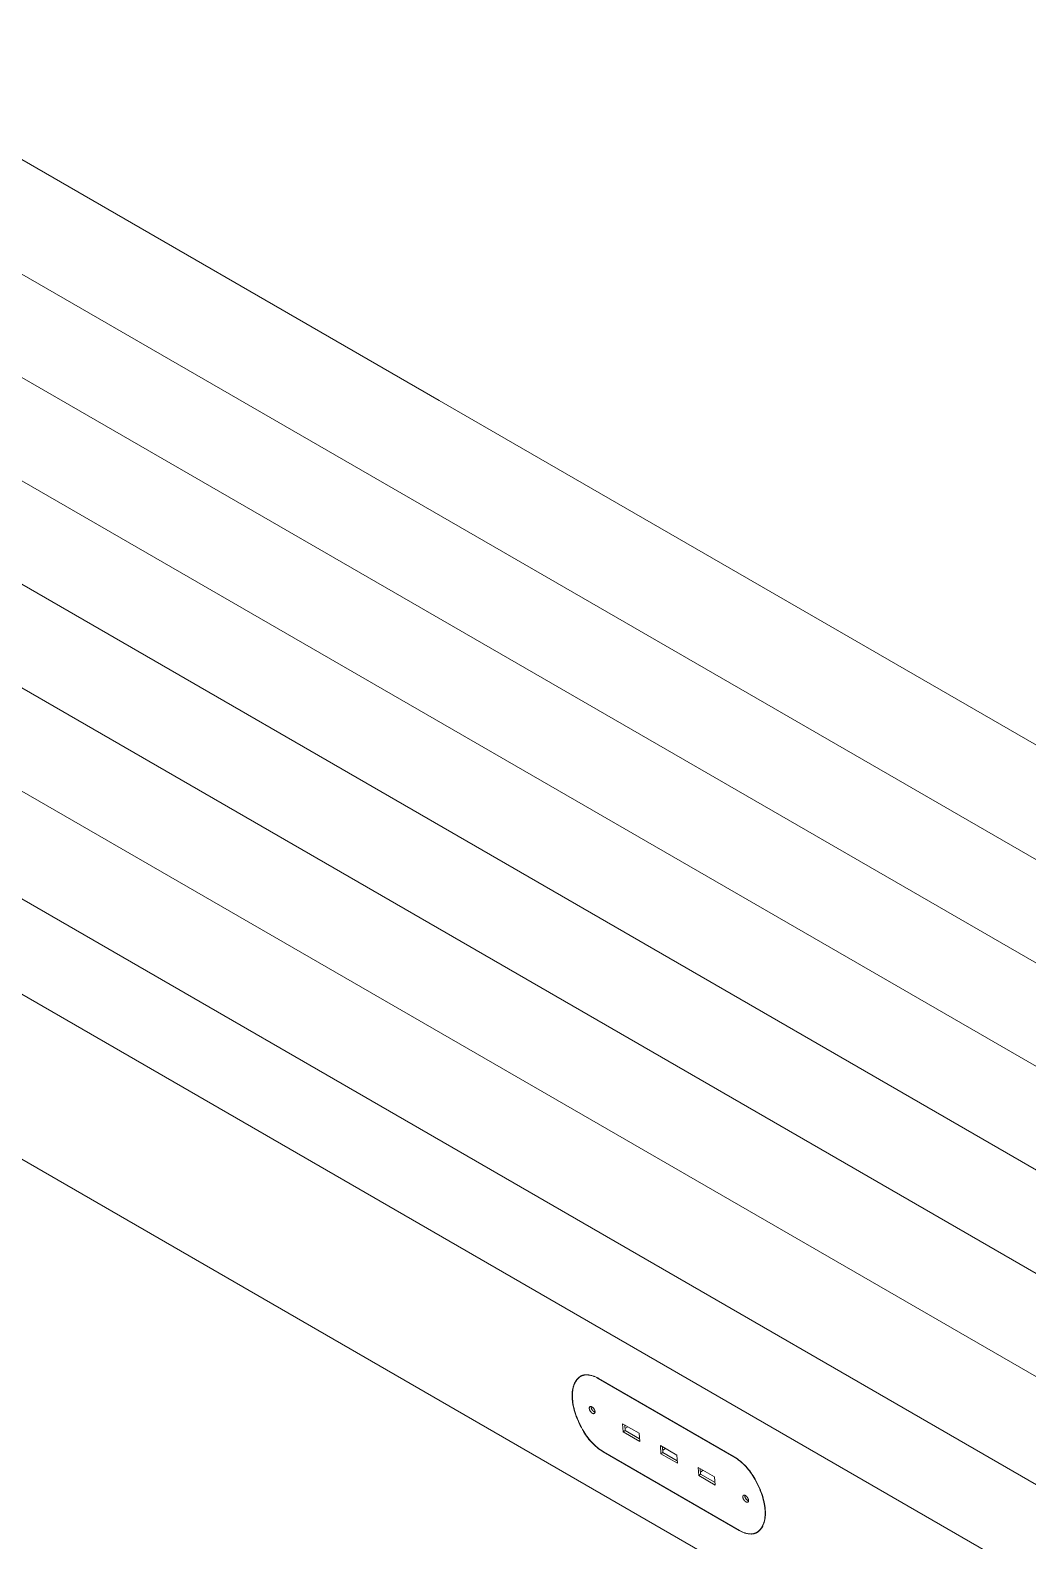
# Model space of a CAD drawing. Header units: inches. Extents: x -9 to 197, y 0 to 134.
# Drawn here: x 148.26 to 162.34, y 64.28 to 85.59 of the extents above; entities that cross this region are included whole.
import ezdxf

# ---------------------------------------------------------------- set-up
doc = ezdxf.new("R2010")
doc.units = ezdxf.units.IN
doc.layers.add('ZANO_R', color=7, linetype='Continuous', lineweight=0)

msp = doc.modelspace()

# ---------------------------------------------------------------- linework, layer by layer
at = {"layer": 'ZANO_R'}
for p, q in [((144.98511, 85.59398), (154.03444, 80.36934)), ((143.53067, 84.81472), (188.47765, 58.86457)), ((142.2671, 84.0852), (187.21408, 58.13505)), ((142.19553, 82.66748), (185.95051, 57.40553)), ((138.47639, 81.89663), (183.42337, 55.94648)), ((141.04202, 81.87441), (184.68694, 56.676)), ((137.21283, 81.16711), (182.1598, 55.21696)), ((135.94726, 80.37621), (180.90662, 54.41891)), ((178.2859, 66.36775), (154.03444, 80.36934)), ((134.73189, 79.73347), (179.83713, 53.69195)), ((177.82866, 52.52393), (136.91272, 76.14676)), ((155.94513, 66.50635), (155.94298, 66.50194)), ((155.94734, 66.51067), (155.94513, 66.50635)), ((155.94722, 66.50193), (155.9494, 66.50641)), ((155.9496, 66.51493), (155.94734, 66.51067)), ((155.9494, 66.50641), (155.95165, 66.51081)), ((155.95192, 66.5191), (155.9496, 66.51493)), ((155.95165, 66.51081), (155.95395, 66.51514)), ((155.95429, 66.52319), (155.95192, 66.5191)), ((155.95395, 66.51514), (155.95632, 66.5194)), ((155.95672, 66.5272), (155.95429, 66.52319)), ((155.95632, 66.5194), (155.95875, 66.52359)), ((155.95919, 66.53114), (155.95672, 66.5272)), ((155.95875, 66.52359), (155.96125, 66.5277)), ((155.96172, 66.53499), (155.95919, 66.53114)), ((155.96125, 66.5277), (155.9638, 66.53173)), ((155.9643, 66.53877), (155.96172, 66.53499)), ((155.9638, 66.53173), (155.96641, 66.53569)), ((155.96692, 66.54247), (155.9643, 66.53877)), ((155.96641, 66.53569), (155.96908, 66.53958)), ((155.9696, 66.54608), (155.96692, 66.54247)), ((155.96908, 66.53958), (155.9718, 66.54339)), ((155.97232, 66.54962), (155.9696, 66.54608)), ((155.9718, 66.54339), (155.97459, 66.54712)), ((155.97509, 66.55308), (155.97232, 66.54962)), ((155.97459, 66.54712), (155.97743, 66.55077)), ((155.9779, 66.55646), (155.97509, 66.55308)), ((155.97743, 66.55077), (155.98033, 66.55435)), ((155.98076, 66.55976), (155.9779, 66.55646)), ((155.98033, 66.55435), (155.98328, 66.55785)), ((155.98366, 66.56298), (155.98076, 66.55976)), ((155.98328, 66.55785), (155.98628, 66.56126)), ((155.9866, 66.56613), (155.98366, 66.56298)), ((155.98628, 66.56126), (155.98934, 66.5646)), ((155.98959, 66.56919), (155.9866, 66.56613)), ((155.98934, 66.5646), (155.99245, 66.56787)), ((155.99261, 66.57218), (155.98959, 66.56919)), ((155.99245, 66.56787), (155.99562, 66.57105)), ((155.99567, 66.57509), (155.99261, 66.57218)), ((155.99562, 66.57105), (155.99883, 66.57415)), ((155.99877, 66.57792), (155.99567, 66.57509)), ((156.00191, 66.58067), (155.99877, 66.57792)), ((155.99883, 66.57415), (156.00209, 66.57717)), ((156.00509, 66.58335), (156.00191, 66.58067)), ((156.00209, 66.57717), (156.00541, 66.58011)), ((156.00829, 66.58595), (156.00509, 66.58335)), ((156.00541, 66.58011), (156.00877, 66.58297)), ((156.01154, 66.58848), (156.00829, 66.58595)), ((156.00877, 66.58297), (156.01218, 66.58575)), ((156.01481, 66.59092), (156.01154, 66.58848)), ((156.01218, 66.58575), (156.01563, 66.58845)), ((156.01916, 66.59391), (156.01481, 66.59092)), ((156.01563, 66.58845), (156.01913, 66.59107)), ((156.01913, 66.59107), (156.02358, 66.59414)), ((156.02361, 66.59674), (156.01916, 66.59391)), ((156.02358, 66.59414), (156.02813, 66.59704)), ((156.02815, 66.59943), (156.02361, 66.59674)), ((156.02774, 66.59698), (156.04236, 66.60676)), ((156.02813, 66.59704), (156.03278, 66.59979)), ((156.03277, 66.60196), (156.02815, 66.59943)), ((156.03748, 66.60434), (156.03277, 66.60196)), ((156.03278, 66.59979), (156.03752, 66.60238)), ((156.04226, 66.60657), (156.03748, 66.60434)), ((156.03752, 66.60238), (156.04234, 66.60481)), ((156.04711, 66.60863), (156.04226, 66.60657)), ((156.04234, 66.60481), (156.04725, 66.60706)), ((156.05203, 66.61053), (156.04711, 66.60863)), ((156.04725, 66.60706), (156.05223, 66.60915)), ((156.05701, 66.61227), (156.05203, 66.61053)), ((156.05223, 66.60915), (156.05728, 66.61106)), ((156.06204, 66.61384), (156.05701, 66.61227)), ((156.05728, 66.61106), (156.06239, 66.6128)), ((156.06713, 66.61525), (156.06204, 66.61384)), ((156.06239, 66.6128), (156.06756, 66.61436)), ((156.07225, 66.61648), (156.06713, 66.61525)), ((156.06756, 66.61436), (156.07278, 66.61574)), ((156.07742, 66.61755), (156.07225, 66.61648)), ((156.07278, 66.61574), (156.07805, 66.61694)), ((156.08261, 66.61844), (156.07742, 66.61755)), ((156.07805, 66.61694), (156.08335, 66.61795)), ((156.08784, 66.61916), (156.08261, 66.61844)), ((156.08335, 66.61795), (156.08869, 66.61879)), ((156.09308, 66.61971), (156.08784, 66.61916)), ((156.08869, 66.61879), (156.09405, 66.61944)), ((156.09834, 66.62008), (156.09308, 66.61971)), ((156.09405, 66.61944), (156.09943, 66.6199)), ((156.10361, 66.62028), (156.09834, 66.62008)), ((156.09943, 66.6199), (156.10482, 66.62018)), ((156.10888, 66.62031), (156.10361, 66.62028)), ((156.10888, 66.62036), (156.12015, 66.61997)), ((156.1201, 66.61973), (156.10913, 66.62031)), ((156.13105, 66.6188), (156.1201, 66.61973)), ((156.12015, 66.61997), (156.13139, 66.6192)), ((156.14196, 66.6175), (156.13105, 66.6188)), ((156.13139, 66.6192), (156.1426, 66.61804)), ((156.15282, 66.61585), (156.14196, 66.6175)), ((156.1426, 66.61804), (156.15377, 66.61651)), ((156.16362, 66.61384), (156.15282, 66.61585)), ((156.15377, 66.61651), (156.16488, 66.61459)), ((156.17435, 66.61148), (156.16362, 66.61384)), ((156.16488, 66.61459), (156.17591, 66.61229)), ((156.18499, 66.60877), (156.17435, 66.61148)), ((156.17591, 66.61229), (156.18686, 66.60962)), ((156.19554, 66.60571), (156.18499, 66.60877)), ((156.18686, 66.60962), (156.19771, 66.60658)), ((156.20599, 66.6023), (156.19554, 66.60571)), ((156.19771, 66.60658), (156.20845, 66.60316)), ((156.21632, 66.59856), (156.20599, 66.6023)), ((156.20845, 66.60316), (156.21907, 66.59939)), ((156.22652, 66.59448), (156.21632, 66.59856)), ((156.21907, 66.59939), (156.22956, 66.59525)), ((156.23658, 66.59006), (156.22652, 66.59448)), ((156.22956, 66.59525), (156.23989, 66.59075)), ((156.24649, 66.58532), (156.23658, 66.59006)), ((156.23989, 66.59075), (156.25007, 66.58591)), ((156.25623, 66.58026), (156.24649, 66.58532)), ((156.25007, 66.58591), (156.26008, 66.58072)), ((156.26581, 66.57488), (156.25623, 66.58026)), ((156.26008, 66.58072), (156.2699, 66.57519)), ((156.27521, 66.56919), (156.26581, 66.57488)), ((156.2699, 66.57519), (156.27953, 66.56933)), ((158.19156, 65.46278), (156.27521, 66.56919)), ((156.27953, 66.56933), (158.19587, 65.46293)), ((155.90832, 66.33596), (155.90826, 66.32286)), ((155.90826, 66.32286), (155.90849, 66.30956)), ((155.90867, 66.34884), (155.90832, 66.33596)), ((155.90849, 66.30956), (155.90902, 66.29606)), ((155.90932, 66.3615), (155.90867, 66.34884)), ((155.90902, 66.29606), (155.90985, 66.28238)), ((155.91026, 66.37393), (155.90932, 66.3615)), ((155.91149, 66.38611), (155.91026, 66.37393)), ((155.913, 66.39804), (155.91149, 66.38611)), ((155.91259, 66.33311), (155.91286, 66.34543)), ((155.91259, 66.32065), (155.91259, 66.33311)), ((155.91286, 66.30806), (155.91259, 66.32065)), ((155.91286, 66.34543), (155.9134, 66.3576)), ((155.91339, 66.29535), (155.91286, 66.30806)), ((155.9148, 66.40971), (155.913, 66.39804)), ((155.91417, 66.28253), (155.91339, 66.29535)), ((155.9134, 66.3576), (155.9142, 66.36961)), ((155.9142, 66.36961), (155.91528, 66.38144)), ((155.91688, 66.42111), (155.9148, 66.40971)), ((155.91528, 66.38144), (155.91663, 66.39309)), ((155.91663, 66.39309), (155.91826, 66.40455)), ((155.91923, 66.43224), (155.91688, 66.42111)), ((155.91826, 66.40455), (155.92016, 66.4158)), ((155.92185, 66.44308), (155.91923, 66.43224)), ((155.92016, 66.4158), (155.92233, 66.42684)), ((155.92474, 66.45364), (155.92185, 66.44308)), ((155.92233, 66.42684), (155.92478, 66.43766)), ((155.92789, 66.4639), (155.92474, 66.45364)), ((155.92478, 66.43766), (155.9275, 66.44824)), ((155.9275, 66.44824), (155.93049, 66.45858)), ((155.9313, 66.47387), (155.92789, 66.4639)), ((155.93049, 66.45858), (155.93375, 66.46868)), ((155.93495, 66.48353), (155.9313, 66.47387)), ((155.93375, 66.46868), (155.93727, 66.47851)), ((155.93884, 66.49289), (155.93495, 66.48353)), ((155.93727, 66.47851), (155.94105, 66.48809)), ((155.94298, 66.50194), (155.93884, 66.49289)), ((155.94105, 66.48809), (155.9451, 66.49739)), ((155.9451, 66.49739), (155.94722, 66.50193)), ((155.90985, 66.28238), (155.91098, 66.26854)), ((155.91098, 66.26854), (155.9124, 66.25453)), ((155.9124, 66.25453), (155.91411, 66.24037)), ((155.91411, 66.24037), (155.91611, 66.22608)), ((155.91417, 66.28253), (155.91522, 66.26956)), ((155.91522, 66.26956), (155.91652, 66.2564)), ((155.91611, 66.22608), (155.9184, 66.21167)), ((155.91652, 66.2564), (155.9181, 66.24306)), ((155.9181, 66.24306), (155.91994, 66.22953)), ((155.9184, 66.21167), (155.92098, 66.19715)), ((155.91994, 66.22953), (155.92444, 66.20198)), ((155.92098, 66.19715), (155.92697, 66.16783)), ((155.92444, 66.20198), (155.93001, 66.17384)), ((155.92697, 66.16783), (155.93406, 66.13823)), ((155.93001, 66.17384), (155.93666, 66.14517)), ((155.93406, 66.13823), (155.9422, 66.10844)), ((155.93666, 66.14517), (155.94438, 66.11607)), ((155.9422, 66.10844), (155.95135, 66.07857)), ((155.94438, 66.11607), (155.95316, 66.08662)), ((155.95316, 66.08662), (155.96296, 66.05692)), ((156.15073, 66.14983), (156.15075, 66.1508)), ((156.15073, 66.14885), (156.15073, 66.14983)), ((156.15075, 66.14787), (156.15073, 66.14885)), ((156.15075, 66.1508), (156.15079, 66.15176)), ((156.15079, 66.14688), (156.15075, 66.14787)), ((156.15079, 66.15176), (156.15086, 66.15272)), ((156.15085, 66.14589), (156.15079, 66.14688)), ((156.15093, 66.14488), (156.15085, 66.14589)), ((156.15086, 66.15272), (156.15095, 66.15367)), ((156.15103, 66.14386), (156.15093, 66.14488)), ((156.15095, 66.15367), (156.15106, 66.1546)), ((156.15115, 66.14282), (156.15103, 66.14386)), ((156.15106, 66.1546), (156.15119, 66.15553)), ((156.1513, 66.14176), (156.15115, 66.14282)), ((156.15119, 66.15553), (156.15135, 66.15644)), ((156.15147, 66.14067), (156.1513, 66.14176)), ((156.15135, 66.15644), (156.15154, 66.15734)), ((156.15166, 66.13957), (156.15147, 66.14067)), ((156.15154, 66.15734), (156.15175, 66.15822)), ((156.15211, 66.13732), (156.15166, 66.13957)), ((156.15175, 66.15822), (156.15198, 66.15909)), ((156.15198, 66.15909), (156.15224, 66.15994)), ((156.15265, 66.135), (156.15211, 66.13732)), ((156.15224, 66.15994), (156.15253, 66.16077)), ((156.15253, 66.16077), (156.15268, 66.16118)), ((156.15329, 66.13262), (156.15265, 66.135)), ((156.15268, 66.16118), (156.15284, 66.16158)), ((156.15284, 66.16158), (156.153, 66.16198)), ((156.153, 66.16198), (156.15317, 66.16238)), ((156.15317, 66.16238), (156.15335, 66.16276)), ((156.15403, 66.13019), (156.15329, 66.13262)), ((156.15335, 66.16276), (156.15353, 66.16315)), ((156.15353, 66.16315), (156.15372, 66.16352)), ((156.15372, 66.16352), (156.15392, 66.1639)), ((156.15392, 66.1639), (156.15412, 66.16426)), ((156.15487, 66.12771), (156.15403, 66.13019)), ((156.15412, 66.16426), (156.15433, 66.16462)), ((156.15433, 66.16462), (156.15455, 66.16497)), ((156.15455, 66.16497), (156.15477, 66.16532)), ((156.15477, 66.16532), (156.155, 66.16566)), ((156.15581, 66.12519), (156.15487, 66.12771)), ((156.155, 66.16566), (156.15524, 66.16599)), ((156.15524, 66.16599), (156.15548, 66.16632)), ((156.15548, 66.16632), (156.15572, 66.16664)), ((156.15572, 66.16664), (156.15598, 66.16695)), ((156.15685, 66.12264), (156.15581, 66.12519)), ((156.15598, 66.16695), (156.15624, 66.16726)), ((156.15624, 66.16726), (156.1565, 66.16756)), ((156.1565, 66.16756), (156.15678, 66.16785)), ((156.15678, 66.16785), (156.15705, 66.16814)), ((156.15798, 66.12007), (156.15685, 66.12264)), ((156.15705, 66.16814), (156.15734, 66.16842)), ((156.15734, 66.16842), (156.15763, 66.16869)), ((156.15763, 66.16869), (156.15792, 66.16895)), ((156.15792, 66.16895), (156.15822, 66.16921)), ((156.15921, 66.11749), (156.15798, 66.12007)), ((156.15822, 66.16921), (156.15853, 66.16945)), ((156.15853, 66.16945), (156.15884, 66.16969)), ((156.15884, 66.16969), (156.15916, 66.16993)), ((156.15916, 66.16993), (156.15949, 66.17015)), ((156.16053, 66.11491), (156.15921, 66.11749)), ((156.15949, 66.17015), (156.15982, 66.17037)), ((156.15982, 66.17037), (156.16015, 66.17058)), ((156.16015, 66.17058), (156.16049, 66.17078)), ((156.16049, 66.17078), (156.16084, 66.17097)), ((156.16194, 66.11233), (156.16053, 66.11491)), ((156.16084, 66.17097), (156.16119, 66.17115)), ((156.16119, 66.17115), (156.16154, 66.17133)), ((156.16154, 66.17133), (156.1619, 66.1715)), ((156.1619, 66.1715), (156.16227, 66.17166)), ((156.16343, 66.10978), (156.16194, 66.11233)), ((156.16227, 66.17166), (156.16264, 66.17181)), ((156.16264, 66.17181), (156.16301, 66.17195)), ((156.16301, 66.17195), (156.16339, 66.17209)), ((156.16339, 66.17209), (156.16377, 66.17221)), ((156.165, 66.10726), (156.16343, 66.10978)), ((156.16377, 66.17221), (156.16416, 66.17233)), ((156.16416, 66.17233), (156.16455, 66.17244)), ((156.16455, 66.17244), (156.16495, 66.17254)), ((156.16495, 66.17254), (156.16535, 66.17263)), ((156.16664, 66.10478), (156.165, 66.10726)), ((156.16535, 66.17263), (156.16575, 66.17272)), ((156.16575, 66.17272), (156.16616, 66.17279)), ((156.16616, 66.17279), (156.16657, 66.17286)), ((156.16657, 66.17286), (156.16699, 66.17292)), ((156.16834, 66.10235), (156.16664, 66.10478)), ((156.16699, 66.17292), (156.1674, 66.17297)), ((156.1674, 66.17297), (156.16783, 66.17301)), ((156.16783, 66.17301), (156.16825, 66.17305)), ((156.16825, 66.17305), (156.16868, 66.17307)), ((156.1701, 66.09998), (156.16834, 66.10235)), ((156.16868, 66.17307), (156.16911, 66.17309)), ((156.16911, 66.17309), (156.16954, 66.1731)), ((156.16954, 66.1731), (156.16998, 66.1731)), ((156.16998, 66.1731), (156.17042, 66.1731)), ((156.17191, 66.09768), (156.1701, 66.09998)), ((156.17042, 66.1731), (156.17086, 66.17308)), ((156.17086, 66.17308), (156.1713, 66.17306)), ((156.1713, 66.17306), (156.17175, 66.17303)), ((156.17175, 66.17303), (156.17264, 66.17294)), ((156.17376, 66.09545), (156.17191, 66.09768)), ((156.17264, 66.17294), (156.17355, 66.17283)), ((156.17355, 66.17283), (156.17446, 66.17268)), ((156.17564, 66.09331), (156.17376, 66.09545)), ((156.17446, 66.17268), (156.17538, 66.17251)), ((156.17538, 66.17251), (156.1763, 66.1723)), ((156.17755, 66.09126), (156.17564, 66.09331)), ((156.1763, 66.1723), (156.17722, 66.17207)), ((156.17722, 66.17207), (156.17815, 66.17181)), ((156.17948, 66.08931), (156.17755, 66.09126)), ((156.17776, 66.16922), (156.17772, 66.1679)), ((156.17772, 66.1679), (156.17772, 66.16657)), ((156.17772, 66.16657), (156.17776, 66.16525)), ((156.17784, 66.17055), (156.17776, 66.16922)), ((156.17776, 66.16525), (156.17784, 66.16392)), ((156.17796, 66.17187), (156.17784, 66.17055)), ((156.17784, 66.16392), (156.17829, 66.16079)), ((156.17815, 66.17181), (156.17908, 66.17152)), ((156.17829, 66.16079), (156.17885, 66.15768)), ((156.17885, 66.15768), (156.17951, 66.15459)), ((156.17908, 66.17152), (156.18001, 66.17121)), ((156.18141, 66.08746), (156.17948, 66.08931)), ((156.17951, 66.15459), (156.18027, 66.15152)), ((156.18001, 66.17121), (156.18094, 66.17087)), ((156.18027, 66.15152), (156.18115, 66.14848)), ((156.18094, 66.17087), (156.18187, 66.1705)), ((156.18115, 66.14848), (156.18212, 66.14547)), ((156.18335, 66.08571), (156.18141, 66.08746)), ((156.18187, 66.1705), (156.18279, 66.17012)), ((156.18212, 66.14547), (156.1832, 66.1425)), ((156.18279, 66.17012), (156.18372, 66.16971)), ((156.1832, 66.1425), (156.18438, 66.13956)), ((156.18528, 66.08407), (156.18335, 66.08571)), ((156.18372, 66.16971), (156.18464, 66.16928)), ((156.18438, 66.13956), (156.18566, 66.13667)), ((156.18464, 66.16928), (156.18556, 66.16882)), ((156.18721, 66.08254), (156.18528, 66.08407)), ((156.18556, 66.16882), (156.18647, 66.16835)), ((156.18566, 66.13667), (156.18704, 66.13382)), ((156.18647, 66.16835), (156.18738, 66.16786)), ((156.18704, 66.13382), (156.18851, 66.13102)), ((156.18911, 66.08112), (156.18721, 66.08254)), ((156.18738, 66.16786), (156.18828, 66.16735)), ((156.18828, 66.16735), (156.19009, 66.16626)), ((156.18851, 66.13102), (156.19008, 66.12828)), ((156.19099, 66.07981), (156.18911, 66.08112)), ((156.19008, 66.12828), (156.19174, 66.12558)), ((156.19009, 66.16626), (156.19194, 66.16506)), ((156.19284, 66.07861), (156.19099, 66.07981)), ((156.19174, 66.12558), (156.19349, 66.12295)), ((156.19194, 66.16506), (156.19382, 66.16375)), ((156.19349, 66.12295), (156.19533, 66.12038)), ((156.19382, 66.16375), (156.19572, 66.16233)), ((156.19533, 66.12038), (156.19726, 66.11787)), ((156.19572, 66.16233), (156.19764, 66.1608)), ((156.19726, 66.11787), (156.19928, 66.11543)), ((156.19764, 66.1608), (156.19957, 66.15916)), ((156.19928, 66.11543), (156.20137, 66.11307)), ((156.19957, 66.15916), (156.20151, 66.15742)), ((156.20137, 66.11307), (156.20355, 66.11077)), ((156.20151, 66.15742), (156.20345, 66.15557)), ((156.20345, 66.15557), (156.20538, 66.15361)), ((156.20355, 66.11077), (156.2058, 66.10855)), ((156.20538, 66.15361), (156.20729, 66.15156)), ((156.2058, 66.10855), (156.20813, 66.10641)), ((156.20729, 66.15156), (156.20917, 66.14942)), ((156.20813, 66.10641), (156.21053, 66.10435)), ((156.20917, 66.14942), (156.21102, 66.1472)), ((156.21053, 66.10435), (156.213, 66.10237)), ((156.21102, 66.1472), (156.21283, 66.1449)), ((156.21283, 66.1449), (156.21459, 66.14253)), ((156.213, 66.10237), (156.21553, 66.10048)), ((156.21459, 66.14253), (156.21629, 66.1401)), ((156.21553, 66.10048), (156.21813, 66.09868)), ((156.21629, 66.1401), (156.21793, 66.13761)), ((156.21793, 66.13761), (156.2195, 66.13509)), ((156.21813, 66.09868), (156.22079, 66.09696)), ((156.2195, 66.13509), (156.22099, 66.13254)), ((156.22079, 66.09696), (156.2235, 66.09534)), ((156.22099, 66.13254), (156.22239, 66.12997)), ((156.22239, 66.12997), (156.22371, 66.12739)), ((156.2235, 66.09534), (156.22627, 66.09381)), ((156.22371, 66.12739), (156.22494, 66.12481)), ((156.22494, 66.12481), (156.22608, 66.12224)), ((156.22608, 66.12224), (156.22711, 66.11969)), ((156.22627, 66.09381), (156.22909, 66.09238)), ((156.22711, 66.11969), (156.22805, 66.11717)), ((156.22815, 66.07956), (156.22792, 66.07922)), ((156.22805, 66.11717), (156.22889, 66.11469)), ((156.22838, 66.0799), (156.22815, 66.07956)), ((156.22859, 66.08026), (156.22838, 66.0799)), ((156.2288, 66.08061), (156.22859, 66.08026)), ((156.229, 66.08098), (156.2288, 66.08061)), ((156.22889, 66.11469), (156.22963, 66.11225)), ((156.2292, 66.08135), (156.229, 66.08098)), ((156.22909, 66.09238), (156.23196, 66.09105)), ((156.22939, 66.08173), (156.2292, 66.08135)), ((156.22957, 66.08211), (156.22939, 66.08173)), ((156.22975, 66.0825), (156.22957, 66.08211)), ((156.22963, 66.11225), (156.23027, 66.10987)), ((156.22992, 66.08289), (156.22975, 66.0825)), ((156.23009, 66.08329), (156.22992, 66.08289)), ((156.23025, 66.08369), (156.23009, 66.08329)), ((156.2304, 66.0841), (156.23025, 66.08369)), ((156.23027, 66.10987), (156.23082, 66.10755)), ((156.23068, 66.08493), (156.2304, 66.0841)), ((156.23094, 66.08578), (156.23068, 66.08493)), ((156.23082, 66.10755), (156.23127, 66.1053)), ((156.23118, 66.08665), (156.23094, 66.08578)), ((156.23139, 66.08754), (156.23118, 66.08665)), ((156.23127, 66.1053), (156.23146, 66.1042)), ((156.23157, 66.08843), (156.23139, 66.08754)), ((156.23146, 66.1042), (156.23163, 66.10312)), ((156.23173, 66.08935), (156.23157, 66.08843)), ((156.23163, 66.10312), (156.23177, 66.10206)), ((156.23187, 66.09027), (156.23173, 66.08935)), ((156.23177, 66.10206), (156.23189, 66.10101)), ((156.23198, 66.09121), (156.23187, 66.09027)), ((156.23189, 66.10101), (156.232, 66.09999)), ((156.23207, 66.09215), (156.23198, 66.09121)), ((156.232, 66.09999), (156.23208, 66.09899)), ((156.23213, 66.09311), (156.23207, 66.09215)), ((156.23208, 66.09899), (156.23214, 66.098)), ((156.23218, 66.09408), (156.23213, 66.09311)), ((156.23214, 66.098), (156.23218, 66.09701)), ((156.23218, 66.09701), (156.2322, 66.09603)), ((156.2322, 66.09505), (156.23218, 66.09408)), ((156.2322, 66.09603), (156.2322, 66.09505)), ((155.95135, 66.07857), (155.96146, 66.04873)), ((155.96146, 66.04873), (155.97247, 66.01899)), ((155.96296, 66.05692), (155.97377, 66.02705)), ((155.97247, 66.01899), (155.98432, 65.98946)), ((155.97377, 66.02705), (155.98554, 65.99711)), ((155.98432, 65.98946), (155.99694, 65.96023)), ((155.98554, 65.99711), (155.99823, 65.96721)), ((155.99694, 65.96023), (156.01028, 65.93137)), ((155.99823, 65.96721), (156.0118, 65.93742)), ((156.01028, 65.93137), (156.02427, 65.90296)), ((156.0118, 65.93742), (156.02619, 65.90784)), ((156.02427, 65.90296), (156.03883, 65.87508)), ((156.02619, 65.90784), (156.04136, 65.87857)), ((156.03883, 65.87508), (156.05391, 65.84777)), ((156.04136, 65.87857), (156.05723, 65.84968)), ((156.19465, 66.07752), (156.19284, 66.07861)), ((156.19555, 66.07701), (156.19465, 66.07752)), ((156.19646, 66.07652), (156.19555, 66.07701)), ((156.19737, 66.07605), (156.19646, 66.07652)), ((156.19829, 66.0756), (156.19737, 66.07605)), ((156.19921, 66.07517), (156.19829, 66.0756)), ((156.20013, 66.07476), (156.19921, 66.07517)), ((156.20106, 66.07437), (156.20013, 66.07476)), ((156.20199, 66.07401), (156.20106, 66.07437)), ((156.20292, 66.07367), (156.20199, 66.07401)), ((156.20385, 66.07335), (156.20292, 66.07367)), ((156.20477, 66.07307), (156.20385, 66.07335)), ((156.2057, 66.07281), (156.20477, 66.07307)), ((156.20663, 66.07257), (156.2057, 66.07281)), ((156.20755, 66.07237), (156.20663, 66.07257)), ((156.20846, 66.07219), (156.20755, 66.07237)), ((156.20938, 66.07205), (156.20846, 66.07219)), ((156.21028, 66.07193), (156.20938, 66.07205)), ((156.21118, 66.07185), (156.21028, 66.07193)), ((156.21162, 66.07182), (156.21118, 66.07185)), ((156.21207, 66.07179), (156.21162, 66.07182)), ((156.21251, 66.07178), (156.21207, 66.07179)), ((156.21295, 66.07177), (156.21251, 66.07178)), ((156.21338, 66.07177), (156.21295, 66.07177)), ((156.21382, 66.07178), (156.21338, 66.07177)), ((156.21425, 66.0718), (156.21382, 66.07178)), ((156.21468, 66.07183), (156.21425, 66.0718)), ((156.2151, 66.07186), (156.21468, 66.07183)), ((156.21552, 66.0719), (156.2151, 66.07186)), ((156.21594, 66.07195), (156.21552, 66.0719)), ((156.21635, 66.07201), (156.21594, 66.07195)), ((156.21677, 66.07208), (156.21635, 66.07201)), ((156.21717, 66.07216), (156.21677, 66.07208)), ((156.21758, 66.07224), (156.21717, 66.07216)), ((156.21798, 66.07233), (156.21758, 66.07224)), ((156.21837, 66.07243), (156.21798, 66.07233)), ((156.21877, 66.07254), (156.21837, 66.07243)), ((156.21915, 66.07266), (156.21877, 66.07254)), ((156.21954, 66.07279), (156.21915, 66.07266)), ((156.21991, 66.07292), (156.21954, 66.07279)), ((156.22029, 66.07307), (156.21991, 66.07292)), ((156.22066, 66.07322), (156.22029, 66.07307)), ((156.22102, 66.07338), (156.22066, 66.07322)), ((156.22138, 66.07354), (156.22102, 66.07338)), ((156.22174, 66.07372), (156.22138, 66.07354)), ((156.22209, 66.07391), (156.22174, 66.07372)), ((156.22243, 66.0741), (156.22209, 66.07391)), ((156.22277, 66.0743), (156.22243, 66.0741)), ((156.22311, 66.07451), (156.22277, 66.0743)), ((156.22344, 66.07472), (156.22311, 66.07451)), ((156.22376, 66.07495), (156.22344, 66.07472)), ((156.22408, 66.07518), (156.22376, 66.07495)), ((156.22439, 66.07542), (156.22408, 66.07518)), ((156.2247, 66.07567), (156.22439, 66.07542)), ((156.225, 66.07592), (156.2247, 66.07567)), ((156.2253, 66.07619), (156.225, 66.07592)), ((156.22559, 66.07646), (156.2253, 66.07619)), ((156.22587, 66.07674), (156.22559, 66.07646)), ((156.22615, 66.07702), (156.22587, 66.07674)), ((156.22642, 66.07731), (156.22615, 66.07702)), ((156.22669, 66.07761), (156.22642, 66.07731)), ((156.22695, 66.07792), (156.22669, 66.07761)), ((156.2272, 66.07823), (156.22695, 66.07792)), ((156.22745, 66.07855), (156.2272, 66.07823)), ((156.22769, 66.07888), (156.22745, 66.07855)), ((156.22792, 66.07922), (156.22769, 66.07888)), ((156.62134, 65.92927), (156.85456, 65.79462)), ((156.62948, 65.81453), (156.62134, 65.92927)), ((156.65647, 65.83257), (156.65082, 65.91225)), ((156.69286, 65.88798), (156.65437, 65.86226)), ((156.05391, 65.84777), (156.06943, 65.82111)), ((156.05723, 65.84968), (156.07375, 65.82126)), ((156.06943, 65.82111), (156.08334, 65.79783)), ((156.08765, 65.79798), (156.07375, 65.82126)), ((156.08334, 65.79783), (156.09799, 65.77502)), ((156.10231, 65.77517), (156.08765, 65.79798)), ((156.09799, 65.77502), (156.11338, 65.7527)), ((156.1177, 65.75285), (156.10231, 65.77517)), ((156.11338, 65.7527), (156.12949, 65.7309)), ((156.13381, 65.73104), (156.1177, 65.75285)), ((156.12949, 65.7309), (156.14631, 65.70963)), ((156.15063, 65.70978), (156.13381, 65.73104)), ((156.14631, 65.70963), (156.16381, 65.68892)), ((156.16813, 65.68907), (156.15063, 65.70978)), ((156.16381, 65.68892), (156.18198, 65.66879)), ((156.1863, 65.66894), (156.16813, 65.68907)), ((156.18198, 65.66879), (156.20079, 65.64927)), ((156.20511, 65.64942), (156.1863, 65.66894)), ((156.62948, 65.81453), (156.65647, 65.83257)), ((156.8627, 65.67988), (156.62948, 65.81453)), ((156.86021, 65.71494), (156.65647, 65.83257)), ((156.85456, 65.79462), (156.8627, 65.67988)), ((156.20079, 65.64927), (156.22023, 65.63038)), ((156.22455, 65.63052), (156.20511, 65.64942)), ((156.22023, 65.63038), (156.24028, 65.61212)), ((156.2446, 65.61227), (156.22455, 65.63052)), ((156.24028, 65.61212), (156.26092, 65.59453)), ((156.26523, 65.59468), (156.2446, 65.61227)), ((156.26092, 65.59453), (156.28211, 65.57763)), ((156.28643, 65.57778), (156.26523, 65.59468)), ((156.28211, 65.57763), (156.30385, 65.56142)), ((156.30817, 65.56157), (156.28643, 65.57778)), ((156.30385, 65.56142), (156.32611, 65.54594)), ((156.33042, 65.54609), (156.30817, 65.56157)), ((156.32611, 65.54594), (156.34885, 65.53119)), ((156.35317, 65.53133), (156.33042, 65.54609)), ((156.34885, 65.53119), (158.2652, 64.42478)), ((158.26952, 64.42493), (156.35317, 65.53133)), ((157.16198, 65.50709), (157.15384, 65.62183)), ((157.15384, 65.62183), (157.38683, 65.48731)), ((157.16198, 65.50709), (157.18898, 65.52512)), ((157.39497, 65.37257), (157.16198, 65.50709)), ((157.18898, 65.52512), (157.18332, 65.60481)), ((157.22536, 65.58054), (157.18687, 65.55481)), ((157.39248, 65.40763), (157.18898, 65.52512)), ((157.38683, 65.48731), (157.39497, 65.37257)), ((158.2143, 65.44803), (158.19156, 65.46278)), ((158.19587, 65.46293), (158.21862, 65.44818)), ((158.23656, 65.43255), (158.2143, 65.44803)), ((158.21862, 65.44818), (158.24088, 65.43269)), ((157.68635, 65.31438), (157.91957, 65.17974)), ((157.69449, 65.19965), (157.68635, 65.31438)), ((157.72148, 65.21768), (157.71583, 65.29736)), ((157.75786, 65.27309), (157.71937, 65.24737)), ((158.2583, 65.41634), (158.23656, 65.43255)), ((158.24088, 65.43269), (158.26261, 65.41649)), ((158.27949, 65.39944), (158.2583, 65.41634)), ((158.26261, 65.41649), (158.28381, 65.39958)), ((158.30013, 65.38185), (158.27949, 65.39944)), ((158.28381, 65.39958), (158.30444, 65.38199)), ((158.32018, 65.36359), (158.30013, 65.38185)), ((158.30444, 65.38199), (158.32449, 65.36374)), ((158.33962, 65.3447), (158.32018, 65.36359)), ((158.32449, 65.36374), (158.34393, 65.34484)), ((158.35843, 65.32517), (158.33962, 65.3447)), ((158.34393, 65.34484), (158.36275, 65.32532)), ((158.3766, 65.30505), (158.35843, 65.32517)), ((158.36275, 65.32532), (158.38092, 65.3052)), ((158.3941, 65.28434), (158.3766, 65.30505)), ((158.38092, 65.3052), (158.39842, 65.28449)), ((158.41092, 65.26307), (158.3941, 65.28434)), ((158.39842, 65.28449), (158.41523, 65.26322)), ((158.42703, 65.24127), (158.41092, 65.26307)), ((158.41523, 65.26322), (158.43135, 65.24141)), ((158.44242, 65.21895), (158.42703, 65.24127)), ((158.43135, 65.24141), (158.44674, 65.21909)), ((157.72148, 65.21768), (157.69449, 65.19965)), ((157.92771, 65.065), (157.69449, 65.19965)), ((157.92522, 65.10005), (157.72148, 65.21768)), ((157.91957, 65.17974), (157.92771, 65.065)), ((158.45707, 65.19614), (158.44242, 65.21895)), ((158.44674, 65.21909), (158.46139, 65.19628)), ((158.47098, 65.17286), (158.45707, 65.19614)), ((158.46139, 65.19628), (158.47529, 65.17301)), ((158.4865, 65.1462), (158.47098, 65.17286)), ((158.49082, 65.14634), (158.47529, 65.17301)), ((158.50158, 65.11889), (158.4865, 65.1462)), ((158.50589, 65.11904), (158.49082, 65.14634)), ((158.51614, 65.09101), (158.50158, 65.11889)), ((158.52046, 65.09116), (158.50589, 65.11904)), ((158.53013, 65.0626), (158.51614, 65.09101)), ((158.53445, 65.06275), (158.52046, 65.09116)), ((158.54347, 65.03374), (158.53013, 65.0626)), ((158.54779, 65.03389), (158.53445, 65.06275)), ((158.55609, 65.00451), (158.54347, 65.03374)), ((158.56041, 65.00466), (158.54779, 65.03389)), ((158.31685, 64.89922), (158.31687, 64.90019)), ((158.31685, 64.89824), (158.31685, 64.89922)), ((158.31687, 64.89726), (158.31685, 64.89824)), ((158.31687, 64.90019), (158.31691, 64.90115)), ((158.31691, 64.89627), (158.31687, 64.89726)), ((158.31691, 64.90115), (158.31698, 64.90211)), ((158.31697, 64.89528), (158.31691, 64.89627)), ((158.31705, 64.89427), (158.31697, 64.89528)), ((158.31698, 64.90211), (158.31707, 64.90306)), ((158.31715, 64.89325), (158.31705, 64.89427)), ((158.31707, 64.90306), (158.31718, 64.90399)), ((158.31727, 64.89221), (158.31715, 64.89325)), ((158.31718, 64.90399), (158.31731, 64.90492)), ((158.31742, 64.89115), (158.31727, 64.89221)), ((158.31731, 64.90492), (158.31747, 64.90583)), ((158.31759, 64.89006), (158.31742, 64.89115)), ((158.31747, 64.90583), (158.31766, 64.90673)), ((158.31778, 64.88897), (158.31759, 64.89006)), ((158.31766, 64.90673), (158.31787, 64.90761)), ((158.31823, 64.88671), (158.31778, 64.88897)), ((158.31787, 64.90761), (158.3181, 64.90848)), ((158.3181, 64.90848), (158.31836, 64.90933)), ((158.31877, 64.88439), (158.31823, 64.88671)), ((158.31836, 64.90933), (158.31865, 64.91016)), ((158.31865, 64.91016), (158.3188, 64.91057)), ((158.31941, 64.88201), (158.31877, 64.88439)), ((158.3188, 64.91057), (158.31896, 64.91098)), ((158.31896, 64.91098), (158.31912, 64.91137)), ((158.31912, 64.91137), (158.31929, 64.91177)), ((158.31929, 64.91177), (158.31947, 64.91216)), ((158.32015, 64.87958), (158.31941, 64.88201)), ((158.31947, 64.91216), (158.31965, 64.91254)), ((158.31965, 64.91254), (158.31984, 64.91291)), ((158.31984, 64.91291), (158.32004, 64.91329)), ((158.32004, 64.91329), (158.32024, 64.91365)), ((158.32099, 64.8771), (158.32015, 64.87958)), ((158.32024, 64.91365), (158.32045, 64.91401)), ((158.32045, 64.91401), (158.32067, 64.91436)), ((158.32067, 64.91436), (158.32089, 64.91471)), ((158.32089, 64.91471), (158.32112, 64.91505)), ((158.32193, 64.87458), (158.32099, 64.8771)), ((158.32112, 64.91505), (158.32136, 64.91538)), ((158.32136, 64.91538), (158.3216, 64.91571)), ((158.3216, 64.91571), (158.32184, 64.91603)), ((158.32184, 64.91603), (158.3221, 64.91635)), ((158.32297, 64.87203), (158.32193, 64.87458)), ((158.3221, 64.91635), (158.32236, 64.91665)), ((158.32236, 64.91665), (158.32262, 64.91695)), ((158.32262, 64.91695), (158.32289, 64.91724)), ((158.32289, 64.91724), (158.32317, 64.91753)), ((158.3241, 64.86946), (158.32297, 64.87203)), ((158.32317, 64.91753), (158.32346, 64.91781)), ((158.32346, 64.91781), (158.32375, 64.91808)), ((158.32375, 64.91808), (158.32404, 64.91834)), ((158.32404, 64.91834), (158.32434, 64.9186)), ((158.32533, 64.86688), (158.3241, 64.86946)), ((158.32434, 64.9186), (158.32465, 64.91884)), ((158.32465, 64.91884), (158.32496, 64.91908)), ((158.32496, 64.91908), (158.32528, 64.91932)), ((158.32528, 64.91932), (158.32561, 64.91954)), ((158.32665, 64.8643), (158.32533, 64.86688)), ((158.32561, 64.91954), (158.32594, 64.91976)), ((158.32594, 64.91976), (158.32627, 64.91997)), ((158.32627, 64.91997), (158.32661, 64.92017)), ((158.32661, 64.92017), (158.32696, 64.92036)), ((158.32806, 64.86172), (158.32665, 64.8643)), ((158.32696, 64.92036), (158.32731, 64.92054)), ((158.32731, 64.92054), (158.32766, 64.92072)), ((158.32766, 64.92072), (158.32802, 64.92089)), ((158.32802, 64.92089), (158.32839, 64.92105)), ((158.32955, 64.85917), (158.32806, 64.86172)), ((158.32839, 64.92105), (158.32876, 64.9212)), ((158.32876, 64.9212), (158.32913, 64.92134)), ((158.32913, 64.92134), (158.32951, 64.92148)), ((158.32951, 64.92148), (158.32989, 64.9216)), ((158.33112, 64.85665), (158.32955, 64.85917)), ((158.32989, 64.9216), (158.33028, 64.92172)), ((158.33028, 64.92172), (158.33067, 64.92183)), ((158.33067, 64.92183), (158.33107, 64.92193)), ((158.33107, 64.92193), (158.33147, 64.92202)), ((158.33275, 64.85417), (158.33112, 64.85665)), ((158.33147, 64.92202), (158.33187, 64.92211)), ((158.33187, 64.92211), (158.33228, 64.92218)), ((158.33228, 64.92218), (158.33269, 64.92225)), ((158.33269, 64.92225), (158.3331, 64.92231)), ((158.33446, 64.85174), (158.33275, 64.85417)), ((158.3331, 64.92231), (158.33352, 64.92236)), ((158.33352, 64.92236), (158.33394, 64.9224)), ((158.33394, 64.9224), (158.33437, 64.92244)), ((158.33437, 64.92244), (158.3348, 64.92246)), ((158.33622, 64.84937), (158.33446, 64.85174)), ((158.3348, 64.92246), (158.33523, 64.92248)), ((158.33523, 64.92248), (158.33566, 64.92249)), ((158.33566, 64.92249), (158.3361, 64.92249)), ((158.3361, 64.92249), (158.33654, 64.92249)), ((158.33802, 64.84707), (158.33622, 64.84937)), ((158.33654, 64.92249), (158.33698, 64.92247)), ((158.33698, 64.92247), (158.33742, 64.92245)), ((158.33742, 64.92245), (158.33787, 64.92242)), ((158.33787, 64.92242), (158.33876, 64.92233)), ((158.33987, 64.84484), (158.33802, 64.84707)), ((158.33876, 64.92233), (158.33967, 64.92222)), ((158.33967, 64.92222), (158.34058, 64.92207)), ((158.34176, 64.8427), (158.33987, 64.84484)), ((158.34058, 64.92207), (158.3415, 64.9219)), ((158.3415, 64.9219), (158.34242, 64.92169)), ((158.34367, 64.84065), (158.34176, 64.8427)), ((158.34242, 64.92169), (158.34334, 64.92146)), ((158.34334, 64.92146), (158.34427, 64.9212)), ((158.34559, 64.8387), (158.34367, 64.84065)), ((158.34388, 64.91861), (158.34384, 64.91729)), ((158.34384, 64.91729), (158.34384, 64.91596)), ((158.34384, 64.91596), (158.34388, 64.91464)), ((158.34396, 64.91994), (158.34388, 64.91861)), ((158.34388, 64.91464), (158.34396, 64.91331)), ((158.34408, 64.92126), (158.34396, 64.91994)), ((158.34441, 64.91018), (158.34396, 64.91331)), ((158.34427, 64.9212), (158.3452, 64.92091)), ((158.34496, 64.90707), (158.34441, 64.91018)), ((158.34563, 64.90398), (158.34496, 64.90707)), ((158.3452, 64.92091), (158.34613, 64.9206)), ((158.34753, 64.83685), (158.34559, 64.8387)), ((158.34639, 64.90091), (158.34563, 64.90398)), ((158.34613, 64.9206), (158.34706, 64.92026)), ((158.34727, 64.89787), (158.34639, 64.90091)), ((158.34706, 64.92026), (158.34799, 64.91989)), ((158.34824, 64.89486), (158.34727, 64.89787)), ((158.34947, 64.8351), (158.34753, 64.83685)), ((158.34799, 64.91989), (158.34891, 64.91951)), ((158.34932, 64.89189), (158.34824, 64.89486)), ((158.34891, 64.91951), (158.34984, 64.9191)), ((158.3505, 64.88895), (158.34932, 64.89189)), ((158.3514, 64.83346), (158.34947, 64.8351)), ((158.34984, 64.9191), (158.35076, 64.91867)), ((158.35178, 64.88606), (158.3505, 64.88895)), ((158.35076, 64.91867), (158.35168, 64.91821)), ((158.35333, 64.83193), (158.3514, 64.83346)), ((158.35168, 64.91821), (158.35259, 64.91774)), ((158.35315, 64.88321), (158.35178, 64.88606)), ((158.35259, 64.91774), (158.35349, 64.91725)), ((158.35463, 64.88041), (158.35315, 64.88321)), ((158.35523, 64.83051), (158.35333, 64.83193)), ((158.35349, 64.91725), (158.3544, 64.91674)), ((158.3544, 64.91674), (158.35621, 64.91565)), ((158.3562, 64.87767), (158.35463, 64.88041)), ((158.35711, 64.8292), (158.35523, 64.83051)), ((158.35786, 64.87497), (158.3562, 64.87767)), ((158.35621, 64.91565), (158.35806, 64.91445)), ((158.35895, 64.828), (158.35711, 64.8292)), ((158.35961, 64.87234), (158.35786, 64.87497)), ((158.35806, 64.91445), (158.35994, 64.91314)), ((158.36077, 64.82691), (158.35895, 64.828)), ((158.36145, 64.86977), (158.35961, 64.87234)), ((158.35994, 64.91314), (158.36184, 64.91172)), ((158.36167, 64.8264), (158.36077, 64.82691)), ((158.36338, 64.86726), (158.36145, 64.86977)), ((158.36258, 64.82591), (158.36167, 64.8264)), ((158.36184, 64.91172), (158.36376, 64.91019)), ((158.36349, 64.82544), (158.36258, 64.82591)), ((158.3654, 64.86482), (158.36338, 64.86726)), ((158.36441, 64.82499), (158.36349, 64.82544)), ((158.36376, 64.91019), (158.36569, 64.90856)), ((158.36533, 64.82456), (158.36441, 64.82499)), ((158.36625, 64.82415), (158.36533, 64.82456)), ((158.36749, 64.86246), (158.3654, 64.86482)), ((158.36569, 64.90856), (158.36763, 64.90681)), ((158.36718, 64.82376), (158.36625, 64.82415)), ((158.36811, 64.8234), (158.36718, 64.82376)), ((158.36967, 64.86016), (158.36749, 64.86246)), ((158.36763, 64.90681), (158.36957, 64.90496)), ((158.36904, 64.82306), (158.36811, 64.8234)), ((158.36997, 64.82274), (158.36904, 64.82306)), ((158.36957, 64.90496), (158.3715, 64.903)), ((158.37192, 64.85794), (158.36967, 64.86016)), ((158.37089, 64.82246), (158.36997, 64.82274)), ((158.37182, 64.8222), (158.37089, 64.82246)), ((158.3715, 64.903), (158.37341, 64.90095)), ((158.37275, 64.82196), (158.37182, 64.8222)), ((158.37425, 64.8558), (158.37192, 64.85794)), ((158.37367, 64.82176), (158.37275, 64.82196)), ((158.37341, 64.90095), (158.37529, 64.89881)), ((158.37458, 64.82158), (158.37367, 64.82176)), ((158.37665, 64.85374), (158.37425, 64.8558)), ((158.3755, 64.82144), (158.37458, 64.82158)), ((158.37529, 64.89881), (158.37714, 64.89659)), ((158.3764, 64.82132), (158.3755, 64.82144)), ((158.3773, 64.82124), (158.3764, 64.82132)), ((158.37912, 64.85176), (158.37665, 64.85374)), ((158.37714, 64.89659), (158.37895, 64.89429)), ((158.37774, 64.82121), (158.3773, 64.82124)), ((158.37819, 64.82118), (158.37774, 64.82121)), ((158.37863, 64.82117), (158.37819, 64.82118)), ((158.37907, 64.82116), (158.37863, 64.82117)), ((158.37895, 64.89429), (158.38071, 64.89192)), ((158.3795, 64.82116), (158.37907, 64.82116)), ((158.38165, 64.84987), (158.37912, 64.85176)), ((158.37994, 64.82117), (158.3795, 64.82116)), ((158.38037, 64.82119), (158.37994, 64.82117)), ((158.38079, 64.82122), (158.38037, 64.82119)), ((158.38071, 64.89192), (158.38241, 64.88949)), ((158.38122, 64.82125), (158.38079, 64.82122)), ((158.38164, 64.82129), (158.38122, 64.82125)), ((158.38206, 64.82134), (158.38164, 64.82129)), ((158.38425, 64.84807), (158.38165, 64.84987)), ((158.38247, 64.8214), (158.38206, 64.82134)), ((158.38241, 64.88949), (158.38405, 64.88701)), ((158.38289, 64.82147), (158.38247, 64.8214)), ((158.38329, 64.82155), (158.38289, 64.82147)), ((158.3837, 64.82163), (158.38329, 64.82155)), ((158.3841, 64.82172), (158.3837, 64.82163)), ((158.38405, 64.88701), (158.38561, 64.88448)), ((158.38449, 64.82183), (158.3841, 64.82172)), ((158.38691, 64.84635), (158.38425, 64.84807)), ((158.38488, 64.82193), (158.38449, 64.82183)), ((158.38527, 64.82205), (158.38488, 64.82193)), ((158.38566, 64.82218), (158.38527, 64.82205)), ((158.38561, 64.88448), (158.3871, 64.88193)), ((158.38603, 64.82231), (158.38566, 64.82218)), ((158.38641, 64.82246), (158.38603, 64.82231)), ((158.38678, 64.82261), (158.38641, 64.82246)), ((158.38714, 64.82277), (158.38678, 64.82261)), ((158.38962, 64.84473), (158.38691, 64.84635)), ((158.3871, 64.88193), (158.38851, 64.87936)), ((158.3875, 64.82294), (158.38714, 64.82277)), ((158.38786, 64.82311), (158.3875, 64.82294)), ((158.38821, 64.8233), (158.38786, 64.82311)), ((158.38855, 64.82349), (158.38821, 64.8233)), ((158.38851, 64.87936), (158.38983, 64.87678)), ((158.38889, 64.82369), (158.38855, 64.82349)), ((158.38923, 64.8239), (158.38889, 64.82369)), ((158.38956, 64.82411), (158.38923, 64.8239)), ((158.38988, 64.82434), (158.38956, 64.82411)), ((158.39239, 64.8432), (158.38962, 64.84473)), ((158.38983, 64.87678), (158.39106, 64.8742)), ((158.3902, 64.82457), (158.38988, 64.82434)), ((158.39051, 64.82481), (158.3902, 64.82457)), ((158.39082, 64.82506), (158.39051, 64.82481)), ((158.39112, 64.82531), (158.39082, 64.82506)), ((158.39106, 64.8742), (158.3922, 64.87163)), ((158.39142, 64.82558), (158.39112, 64.82531)), ((158.39171, 64.82585), (158.39142, 64.82558)), ((158.39199, 64.82613), (158.39171, 64.82585)), ((158.39227, 64.82641), (158.39199, 64.82613)), ((158.3922, 64.87163), (158.39323, 64.86908)), ((158.39254, 64.8267), (158.39227, 64.82641)), ((158.39521, 64.84177), (158.39239, 64.8432)), ((158.39281, 64.827), (158.39254, 64.8267)), ((158.39307, 64.82731), (158.39281, 64.827)), ((158.39332, 64.82762), (158.39307, 64.82731)), ((158.39323, 64.86908), (158.39417, 64.86656)), ((158.39357, 64.82794), (158.39332, 64.82762)), ((158.39381, 64.82827), (158.39357, 64.82794)), ((158.39404, 64.82861), (158.39381, 64.82827)), ((158.39427, 64.82895), (158.39404, 64.82861)), ((158.39417, 64.86656), (158.39501, 64.86408)), ((158.39449, 64.82929), (158.39427, 64.82895)), ((158.39471, 64.82965), (158.39449, 64.82929)), ((158.39492, 64.83), (158.39471, 64.82965)), ((158.39512, 64.83037), (158.39492, 64.83)), ((158.39501, 64.86408), (158.39575, 64.86164)), ((158.39532, 64.83074), (158.39512, 64.83037)), ((158.39808, 64.84044), (158.39521, 64.84177)), ((158.39551, 64.83112), (158.39532, 64.83074)), ((158.39569, 64.8315), (158.39551, 64.83112)), ((158.39587, 64.83189), (158.39569, 64.8315)), ((158.39575, 64.86164), (158.39639, 64.85926)), ((158.39604, 64.83228), (158.39587, 64.83189)), ((158.39621, 64.83268), (158.39604, 64.83228)), ((158.39637, 64.83308), (158.39621, 64.83268)), ((158.39652, 64.83349), (158.39637, 64.83308)), ((158.39639, 64.85926), (158.39694, 64.85694)), ((158.3968, 64.83432), (158.39652, 64.83349)), ((158.39706, 64.83517), (158.3968, 64.83432)), ((158.39694, 64.85694), (158.39739, 64.85469)), ((158.3973, 64.83604), (158.39706, 64.83517)), ((158.39751, 64.83693), (158.3973, 64.83604)), ((158.39739, 64.85469), (158.39758, 64.85359)), ((158.39769, 64.83782), (158.39751, 64.83693)), ((158.39758, 64.85359), (158.39775, 64.85251)), ((158.39785, 64.83874), (158.39769, 64.83782)), ((158.39775, 64.85251), (158.39789, 64.85145)), ((158.39799, 64.83966), (158.39785, 64.83874)), ((158.39789, 64.85145), (158.39801, 64.8504)), ((158.3981, 64.8406), (158.39799, 64.83966)), ((158.39801, 64.8504), (158.39812, 64.84938)), ((158.39819, 64.84154), (158.3981, 64.8406)), ((158.39812, 64.84938), (158.3982, 64.84838)), ((158.39825, 64.8425), (158.39819, 64.84154)), ((158.3982, 64.84838), (158.39826, 64.84739)), ((158.3983, 64.84347), (158.39825, 64.8425)), ((158.39826, 64.84739), (158.3983, 64.8464)), ((158.3983, 64.8464), (158.39832, 64.84542)), ((158.39832, 64.84444), (158.3983, 64.84347)), ((158.39832, 64.84542), (158.39832, 64.84444)), ((158.56794, 64.97498), (158.55609, 65.00451)), ((158.57226, 64.97513), (158.56041, 65.00466)), ((158.57895, 64.94524), (158.56794, 64.97498)), ((158.58327, 64.94539), (158.57226, 64.97513)), ((158.58906, 64.91539), (158.57895, 64.94524)), ((158.59337, 64.91554), (158.58327, 64.94539)), ((158.59821, 64.88553), (158.58906, 64.91539)), ((158.60252, 64.88568), (158.59337, 64.91554)), ((158.60635, 64.85574), (158.59821, 64.88553)), ((158.61067, 64.85589), (158.60252, 64.88568)), ((158.61344, 64.82614), (158.60635, 64.85574)), ((158.61775, 64.82628), (158.61067, 64.85589)), ((158.61943, 64.79682), (158.61344, 64.82614)), ((158.62375, 64.79697), (158.61775, 64.82628)), ((158.62201, 64.7823), (158.61943, 64.79682)), ((158.6243, 64.76789), (158.62201, 64.7823)), ((158.62633, 64.78244), (158.62375, 64.79697)), ((158.6263, 64.7536), (158.6243, 64.76789)), ((158.62561, 64.58426), (158.62741, 64.59593)), ((158.62801, 64.73944), (158.6263, 64.7536)), ((158.62862, 64.76803), (158.62633, 64.78244)), ((158.62741, 64.59593), (158.62892, 64.60786)), ((158.62943, 64.72543), (158.62801, 64.73944)), ((158.63062, 64.75374), (158.62862, 64.76803)), ((158.62892, 64.60786), (158.63015, 64.62004)), ((158.63056, 64.71159), (158.62943, 64.72543)), ((158.62993, 64.58441), (158.63173, 64.59608)), ((158.63015, 64.62004), (158.63109, 64.63247)), ((158.63139, 64.69791), (158.63056, 64.71159)), ((158.63233, 64.73959), (158.63062, 64.75374)), ((158.63109, 64.63247), (158.63174, 64.64513)), ((158.63192, 64.68441), (158.63139, 64.69791)), ((158.63173, 64.59608), (158.63324, 64.60801)), ((158.63174, 64.64513), (158.63209, 64.65801)), ((158.63215, 64.67111), (158.63192, 64.68441)), ((158.63209, 64.65801), (158.63215, 64.67111)), ((158.63375, 64.72558), (158.63233, 64.73959)), ((158.63324, 64.60801), (158.63447, 64.62019)), ((158.63487, 64.71173), (158.63375, 64.72558)), ((158.63447, 64.62019), (158.63541, 64.63262)), ((158.6357, 64.69806), (158.63487, 64.71173)), ((158.63541, 64.63262), (158.63606, 64.64527)), ((158.63623, 64.68456), (158.6357, 64.69806)), ((158.63606, 64.64527), (158.63641, 64.65816)), ((158.63647, 64.67126), (158.63623, 64.68456)), ((158.63641, 64.65816), (158.63647, 64.67126)), ((158.2652, 64.42478), (158.27482, 64.41893)), ((158.27893, 64.41923), (158.26952, 64.42493)), ((158.27482, 64.41893), (158.28463, 64.41341)), ((158.28852, 64.41384), (158.27893, 64.41923)), ((158.28463, 64.41341), (158.29462, 64.40823)), ((158.29828, 64.40877), (158.28852, 64.41384)), ((158.29462, 64.40823), (158.30478, 64.40339)), ((158.30821, 64.40402), (158.29828, 64.40877)), ((158.30478, 64.40339), (158.3151, 64.3989)), ((158.31828, 64.39961), (158.30821, 64.40402)), ((158.3151, 64.3989), (158.32557, 64.39477)), ((158.3285, 64.39552), (158.31828, 64.39961)), ((158.32557, 64.39477), (158.33617, 64.39099)), ((158.33884, 64.39178), (158.3285, 64.39552)), ((158.33617, 64.39099), (158.3469, 64.38758)), ((158.3493, 64.38837), (158.33884, 64.39178)), ((158.3469, 64.38758), (158.35773, 64.38453)), ((158.35987, 64.38531), (158.3493, 64.38837)), ((158.35773, 64.38453), (158.36867, 64.38186)), ((158.37053, 64.3826), (158.35987, 64.38531)), ((158.36867, 64.38186), (158.37968, 64.37956)), ((158.38128, 64.38024), (158.37053, 64.3826)), ((158.37968, 64.37956), (158.39077, 64.37764)), ((158.39209, 64.37824), (158.38128, 64.38024)), ((158.39077, 64.37764), (158.40192, 64.37609)), ((158.40297, 64.37659), (158.39209, 64.37824)), ((158.40192, 64.37609), (158.41312, 64.37493)), ((158.4139, 64.37531), (158.40297, 64.37659)), ((158.41312, 64.37493), (158.42434, 64.37415)), ((158.42486, 64.37438), (158.4139, 64.37531)), ((158.42434, 64.37415), (158.43559, 64.37375)), ((158.43584, 64.37381), (158.42486, 64.37438)), ((158.44117, 64.37391), (158.44648, 64.37424)), ((158.45058, 64.37437), (158.44525, 64.37404)), ((158.44648, 64.37424), (158.45179, 64.37475)), ((158.45589, 64.37488), (158.45058, 64.37437)), ((158.45179, 64.37475), (158.45707, 64.37544)), ((158.46119, 64.37556), (158.45589, 64.37488)), ((158.45707, 64.37544), (158.46232, 64.37631)), ((158.46646, 64.37643), (158.46119, 64.37556)), ((158.46232, 64.37631), (158.46754, 64.37736)), ((158.4717, 64.37747), (158.46646, 64.37643)), ((158.46754, 64.37736), (158.47273, 64.37858)), ((158.4769, 64.37869), (158.4717, 64.37747)), ((158.47273, 64.37858), (158.47787, 64.37997)), ((158.48205, 64.38008), (158.4769, 64.37869)), ((158.47787, 64.37997), (158.48296, 64.38154)), ((158.48716, 64.38165), (158.48205, 64.38008)), ((158.48296, 64.38154), (158.48799, 64.38327)), ((158.49221, 64.38338), (158.48716, 64.38165)), ((158.48799, 64.38327), (158.49297, 64.38518)), ((158.49719, 64.38529), (158.49221, 64.38338)), ((158.49297, 64.38518), (158.49787, 64.38725)), ((158.50211, 64.38737), (158.49719, 64.38529)), ((158.49787, 64.38725), (158.50271, 64.38949)), ((158.50696, 64.38961), (158.50211, 64.38737)), ((158.50271, 64.38949), (158.50746, 64.39189)), ((158.51173, 64.39201), (158.50696, 64.38961)), ((158.50746, 64.39189), (158.51213, 64.39445)), ((158.51641, 64.39457), (158.51173, 64.39201)), ((158.51213, 64.39445), (158.51672, 64.39716)), ((158.52101, 64.39729), (158.51641, 64.39457)), ((158.51672, 64.39716), (158.52121, 64.40003)), ((158.52551, 64.40017), (158.52101, 64.39729)), ((158.52121, 64.40003), (158.5256, 64.40304)), ((158.52991, 64.40319), (158.52551, 64.40017)), ((158.5256, 64.40304), (158.52887, 64.40549)), ((158.52887, 64.40549), (158.53212, 64.40802)), ((158.52991, 64.40319), (158.53319, 64.40564)), ((158.53212, 64.40802), (158.53532, 64.41062)), ((158.53319, 64.40564), (158.53643, 64.40817)), ((158.53532, 64.41062), (158.5385, 64.4133)), ((158.53643, 64.40817), (158.53964, 64.41077)), ((158.5385, 64.4133), (158.54164, 64.41605)), ((158.53964, 64.41077), (158.54282, 64.41344)), ((158.54164, 64.41605), (158.54474, 64.41888)), ((158.54282, 64.41344), (158.54595, 64.4162)), ((158.54474, 64.41888), (158.5478, 64.42179)), ((158.54595, 64.4162), (158.54906, 64.41903)), ((158.5478, 64.42179), (158.55082, 64.42478)), ((158.54906, 64.41903), (158.55212, 64.42194)), ((158.55082, 64.42478), (158.55381, 64.42784)), ((158.55212, 64.42194), (158.55514, 64.42492)), ((158.55381, 64.42784), (158.55675, 64.43099)), ((158.55514, 64.42492), (158.55813, 64.42799)), ((158.55675, 64.43099), (158.55965, 64.43421)), ((158.55813, 64.42799), (158.56107, 64.43113)), ((158.55965, 64.43421), (158.56251, 64.43751)), ((158.56107, 64.43113), (158.56397, 64.43436)), ((158.56251, 64.43751), (158.56532, 64.44089)), ((158.56397, 64.43436), (158.56683, 64.43766)), ((158.56532, 64.44089), (158.56809, 64.44435)), ((158.56683, 64.43766), (158.56964, 64.44104)), ((158.56809, 64.44435), (158.57081, 64.44789)), ((158.56964, 64.44104), (158.57241, 64.44449)), ((158.57081, 64.44789), (158.57349, 64.4515)), ((158.57241, 64.44449), (158.57513, 64.44803)), ((158.57349, 64.4515), (158.57611, 64.4552)), ((158.57513, 64.44803), (158.5778, 64.45165)), ((158.57611, 64.4552), (158.57869, 64.45898)), ((158.5778, 64.45165), (158.58043, 64.45535)), ((158.57869, 64.45898), (158.58122, 64.46283)), ((158.58043, 64.45535), (158.58301, 64.45912)), ((158.58122, 64.46283), (158.58369, 64.46677)), ((158.58301, 64.45912), (158.58554, 64.46298)), ((158.58369, 64.46677), (158.58612, 64.47078)), ((158.58554, 64.46298), (158.58801, 64.46691)), ((158.58612, 64.47078), (158.58849, 64.47487)), ((158.58801, 64.46691), (158.59044, 64.47093)), ((158.58849, 64.47487), (158.59081, 64.47904)), ((158.59044, 64.47093), (158.59281, 64.47502)), ((158.59081, 64.47904), (158.59307, 64.48329)), ((158.59281, 64.47502), (158.59513, 64.47919)), ((158.59307, 64.48329), (158.59528, 64.48762)), ((158.59513, 64.47919), (158.59739, 64.48344)), ((158.59528, 64.48762), (158.59743, 64.49203)), ((158.59739, 64.48344), (158.5996, 64.48777)), ((158.59743, 64.49203), (158.60157, 64.50108)), ((158.5996, 64.48777), (158.60175, 64.49218)), ((158.60157, 64.50108), (158.60546, 64.51044)), ((158.60175, 64.49218), (158.60588, 64.50123)), ((158.60546, 64.51044), (158.60911, 64.5201)), ((158.60588, 64.50123), (158.60978, 64.51058)), ((158.60911, 64.5201), (158.61252, 64.53007)), ((158.60978, 64.51058), (158.61343, 64.52025)), ((158.61252, 64.53007), (158.61567, 64.54033)), ((158.61343, 64.52025), (158.61684, 64.53022)), ((158.61567, 64.54033), (158.61856, 64.55089)), ((158.61684, 64.53022), (158.61998, 64.54048)), ((158.61856, 64.55089), (158.62118, 64.56173)), ((158.61998, 64.54048), (158.62287, 64.55104)), ((158.62118, 64.56173), (158.62353, 64.57286)), ((158.62287, 64.55104), (158.6255, 64.56188)), ((158.62353, 64.57286), (158.62561, 64.58426)), ((158.6255, 64.56188), (158.62785, 64.57301)), ((158.62785, 64.57301), (158.62993, 64.58441)), ((158.43585, 64.37376), (158.44117, 64.37391)), ((158.44525, 64.37404), (158.43991, 64.3739))]:
    msp.add_line(p, q, dxfattribs=at)

doc.saveas('drawing.dxf')
